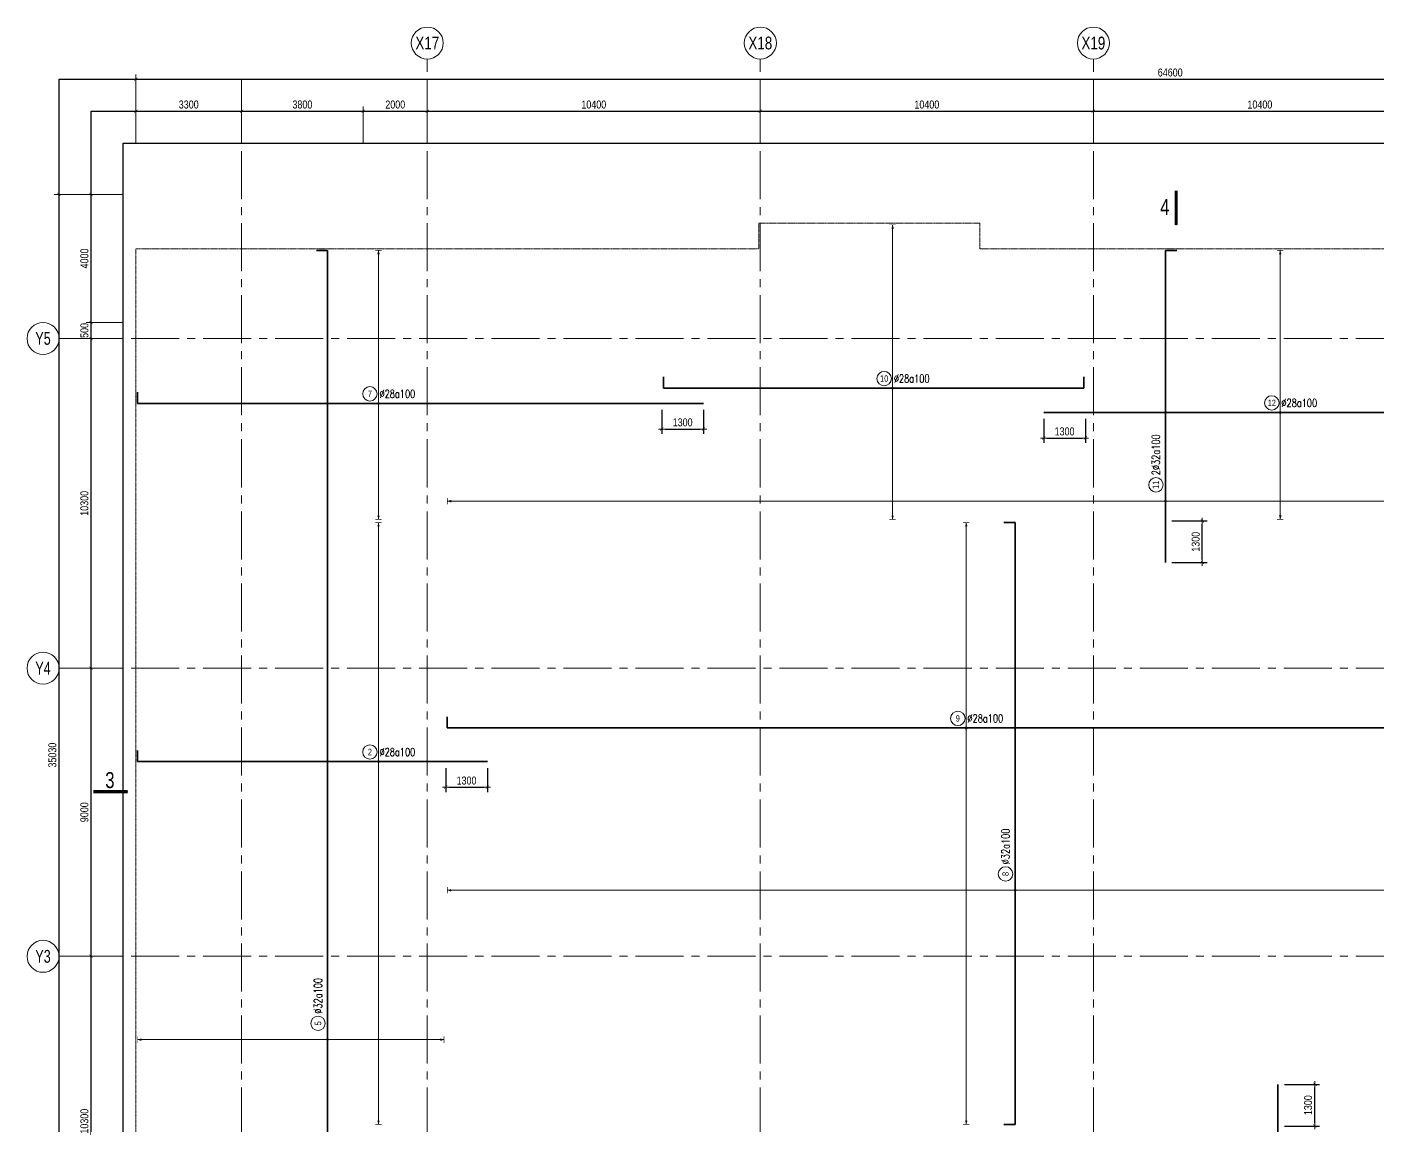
# Model space of a CAD drawing. Header units: millimetres. Extents: x -134772 to 596971, y -129535 to 35703.
# Drawn here: x 251713 to 293901, y -22626 to 11704 of the extents above; entities that cross this region are included whole.
import ezdxf
from ezdxf.enums import TextEntityAlignment as Align

# ---------------------------------------------------------------- set-up
doc = ezdxf.new("R2010")
doc.units = ezdxf.units.MM
doc.header["$MEASUREMENT"] = 0
for name, pattern in [('DASHED2', [0.375, 0.25, -0.125]), ('HIDDEN', [0.375, 0.25, -0.125]), ('POD_Grid$0$CENTER2', [1.125, 0.75, -0.125, 0.125, -0.125])]:
    doc.linetypes.add(name, pattern=pattern)
doc.layers.get('Defpoints').update_dxf_attribs({"color": 252})
for name, color, linetype, lineweight in [('NDC_S_ANNO', 7, 'Continuous', 20), ('NDC_S_CONTINUOUS', 3, 'Continuous', 20), ('NDC_S_DIM', 1, 'Continuous', 9), ('NDC_S_REBAR', 4, 'Continuous', 35), ('NDC_S_TEXT SYMBOL', 7, 'Continuous', 20), ('NDC_S_VN TEXT', 7, 'Continuous', 9), ('POD_Grid$0$NDC_S_AXIS', 5, 'POD_Grid$0$CENTER2', 13), ('POD_Grid$0$NDC_S_SYMBOL', 1, 'Continuous', 15), ('POD_Grid$0$NDC_S_TEXT SYMBOL', 7, 'Continuous', 20)]:
    doc.layers.add(name, color=color, linetype=linetype, lineweight=lineweight)
doc.styles.add('ARIAL', font='arial.ttf', dxfattribs={"width": 0.8})
doc.styles.add('NDC_ANNO', font='', dxfattribs={"width": 0.8})
doc.styles.add('NDC_ARIAL', font='arial.ttf', dxfattribs={"width": 0.8})
doc.styles.add('NDC_EN TXT', font='romans.shx', dxfattribs={"width": 0.8})
doc.styles.add('POD_Grid$0$NDC_ANNO', font='', dxfattribs={"width": 0.8})
doc.styles.get('NDC_ANNO').set_extended_font_data('Dotum')
doc.styles.get('POD_Grid$0$NDC_ANNO').set_extended_font_data('Dotum')
doc.dimstyles.new('NDC_1-100', dxfattribs={"dimscale": 100, "dimtxt": 2.5, "dimasz": 1, "dimexe": 1.5, "dimexo": 0, "dimgap": 0.8, "dimtad": 1, "dimdec": 0, "dimdsep": 46, "dimtxsty": 'NDC_ARIAL', "dimblk": 'DIMMARK', "dimcen": 49999.938995, "dimdle": 1.5, "dimclrd": 1, "dimclre": 1, "dimclrt": 3, "dimadec": 0, "dimazin": 0, "dimtfac": 1, "dimtdec": 0, "dimtix": 1, "dimtmove": 2, "dimatfit": 3, "dimfxl": 1, "dimarcsym": 0})

# ---------------------------------------------------------------- blocks, each defined once
blk = doc.blocks.new('*U51')
at = {"layer": 'POD_Grid$0$NDC_S_SYMBOL'}
blk.add_line((0, 5), (0, 9), dxfattribs=at)
blk.add_circle((0, 0), 5, dxfattribs=at)
at = {"layer": 'POD_Grid$0$NDC_S_TEXT SYMBOL', "color": 7, "style": 'POD_Grid$0$NDC_ANNO', "width": 0.8}
blk.add_attdef('GRID', text='', height=4, dxfattribs=at).set_placement((0, 0), align=Align.MIDDLE)
blk = doc.blocks.new('*U52')
at = {"layer": 'POD_Grid$0$NDC_S_SYMBOL'}
blk.add_line((5, 0), (9, 0), dxfattribs=at)
blk.add_circle((0, 0), 5, dxfattribs=at)
at = {"layer": 'POD_Grid$0$NDC_S_TEXT SYMBOL', "color": 7, "style": 'POD_Grid$0$NDC_ANNO', "width": 0.8}
blk.add_attdef('GRID', text='', height=4, rotation=270, dxfattribs=at).set_placement((0, 0), align=Align.MIDDLE)
blk = doc.blocks.new('DIMMARK')
at = {"layer": 'NDC_S_DIM', "color": 1}
blk.add_line((-1.5, 0), (1, 0), dxfattribs=at)
at = {"layer": 'NDC_S_DIM', "color": 2, "const_width": 0.15}
blk.add_lwpolyline([(-0.5, -0.5), (0.5, 0.5)], dxfattribs=at)
blk = doc.blocks.new('*D558')
at = {"layer": 'Defpoints', "color": 0, "transparency": 16777216}
for p in [(3300, 37630), (0, 36630), (3300, 36630)]:
    blk.add_point(p, dxfattribs=at)
at = {"layer": 'NDC_S_DIM', "color": 1, "lineweight": -2, "transparency": 16777216}
for p, q in [((0, 36630), (0, 37780)), ((100, 37630), (3200, 37630)), ((3300, 36630), (3300, 37780))]:
    blk.add_line(p, q, dxfattribs=at)
at = {"layer": 'NDC_S_DIM', "color": 1, "lineweight": -2, "transparency": 16777216, "xscale": 100, "yscale": 100, "zscale": 100, "rotation": 180}
blk.add_blockref('DIMMARK', (0, 37630), dxfattribs=at)
at = {"layer": 'NDC_S_DIM', "color": 1, "lineweight": -2, "transparency": 16777216, "xscale": 100, "yscale": 100, "zscale": 100}
blk.add_blockref('DIMMARK', (3300, 37630), dxfattribs=at)
at = {"layer": 'NDC_S_DIM', "color": 3, "transparency": 16777216, "insert": (1650, 37837), "char_height": 250, "attachment_point": 5, "style": 'NDC_ARIAL'}
blk.add_mtext('3300', dxfattribs=at)
blk = doc.blocks.new('*D559')
at = {"layer": 'Defpoints', "color": 0, "transparency": 16777216}
for p in [(7100, 37630), (3300, 36630), (7100, 36630)]:
    blk.add_point(p, dxfattribs=at)
at = {"layer": 'NDC_S_DIM', "color": 1, "lineweight": -2, "transparency": 16777216}
for p, q in [((3300, 36630), (3300, 37780)), ((3400, 37630), (7000, 37630)), ((7100, 36630), (7100, 37780))]:
    blk.add_line(p, q, dxfattribs=at)
at = {"layer": 'NDC_S_DIM', "color": 1, "lineweight": -2, "transparency": 16777216, "xscale": 100, "yscale": 100, "zscale": 100, "rotation": 180}
blk.add_blockref('DIMMARK', (3300, 37630), dxfattribs=at)
at = {"layer": 'NDC_S_DIM', "color": 1, "lineweight": -2, "transparency": 16777216, "xscale": 100, "yscale": 100, "zscale": 100}
blk.add_blockref('DIMMARK', (7100, 37630), dxfattribs=at)
at = {"layer": 'NDC_S_DIM', "color": 3, "transparency": 16777216, "insert": (5200, 37837), "char_height": 250, "attachment_point": 5, "style": 'NDC_ARIAL'}
blk.add_mtext('3800', dxfattribs=at)
blk = doc.blocks.new('*D560')
at = {"layer": 'Defpoints', "color": 0, "transparency": 16777216}
for p in [(19500, 37630), (9100, 36630), (19500, 36630)]:
    blk.add_point(p, dxfattribs=at)
at = {"layer": 'NDC_S_DIM', "color": 1, "lineweight": -2, "transparency": 16777216}
for p, q in [((9100, 36630), (9100, 37780)), ((9200, 37630), (19400, 37630)), ((19500, 36630), (19500, 37780))]:
    blk.add_line(p, q, dxfattribs=at)
at = {"layer": 'NDC_S_DIM', "color": 1, "lineweight": -2, "transparency": 16777216, "xscale": 100, "yscale": 100, "zscale": 100, "rotation": 180}
blk.add_blockref('DIMMARK', (9100, 37630), dxfattribs=at)
at = {"layer": 'NDC_S_DIM', "color": 1, "lineweight": -2, "transparency": 16777216, "xscale": 100, "yscale": 100, "zscale": 100}
blk.add_blockref('DIMMARK', (19500, 37630), dxfattribs=at)
at = {"layer": 'NDC_S_DIM', "color": 3, "transparency": 16777216, "insert": (14300, 37837), "char_height": 250, "attachment_point": 5, "style": 'NDC_ARIAL'}
blk.add_mtext('10400', dxfattribs=at)
blk = doc.blocks.new('*D561')
at = {"layer": 'Defpoints', "color": 0, "transparency": 16777216}
for p in [(29900, 37630), (19500, 36630), (29900, 36630)]:
    blk.add_point(p, dxfattribs=at)
at = {"layer": 'NDC_S_DIM', "color": 1, "lineweight": -2, "transparency": 16777216}
for p, q in [((19500, 36630), (19500, 37780)), ((19600, 37630), (29800, 37630)), ((29900, 36630), (29900, 37780))]:
    blk.add_line(p, q, dxfattribs=at)
at = {"layer": 'NDC_S_DIM', "color": 1, "lineweight": -2, "transparency": 16777216, "xscale": 100, "yscale": 100, "zscale": 100, "rotation": 180}
blk.add_blockref('DIMMARK', (19500, 37630), dxfattribs=at)
at = {"layer": 'NDC_S_DIM', "color": 1, "lineweight": -2, "transparency": 16777216, "xscale": 100, "yscale": 100, "zscale": 100}
blk.add_blockref('DIMMARK', (29900, 37630), dxfattribs=at)
at = {"layer": 'NDC_S_DIM', "color": 3, "transparency": 16777216, "insert": (24700, 37837), "char_height": 250, "attachment_point": 5, "style": 'NDC_ARIAL'}
blk.add_mtext('10400', dxfattribs=at)
blk = doc.blocks.new('*D562')
at = {"layer": 'Defpoints', "color": 0, "transparency": 16777216}
for p in [(40300, 37630), (29900, 36630), (40300, 36630)]:
    blk.add_point(p, dxfattribs=at)
at = {"layer": 'NDC_S_DIM', "color": 1, "lineweight": -2, "transparency": 16777216}
for p, q in [((29900, 36630), (29900, 37780)), ((30000, 37630), (40200, 37630)), ((40300, 36630), (40300, 37780))]:
    blk.add_line(p, q, dxfattribs=at)
at = {"layer": 'NDC_S_DIM', "color": 1, "lineweight": -2, "transparency": 16777216, "xscale": 100, "yscale": 100, "zscale": 100, "rotation": 180}
blk.add_blockref('DIMMARK', (29900, 37630), dxfattribs=at)
at = {"layer": 'NDC_S_DIM', "color": 1, "lineweight": -2, "transparency": 16777216, "xscale": 100, "yscale": 100, "zscale": 100}
blk.add_blockref('DIMMARK', (40300, 37630), dxfattribs=at)
at = {"layer": 'NDC_S_DIM', "color": 3, "transparency": 16777216, "insert": (35100, 37837), "char_height": 250, "attachment_point": 5, "style": 'NDC_ARIAL'}
blk.add_mtext('10400', dxfattribs=at)
blk = doc.blocks.new('*D566')
at = {"layer": 'Defpoints', "color": 0, "transparency": 16777216}
for p in [(64600, 38630), (0, 36630), (64600, 36630)]:
    blk.add_point(p, dxfattribs=at)
at = {"layer": 'NDC_S_DIM', "color": 1, "lineweight": -2, "transparency": 16777216}
for p, q in [((0, 36630), (0, 38780)), ((100, 38630), (64500, 38630)), ((64600, 36630), (64600, 38780))]:
    blk.add_line(p, q, dxfattribs=at)
at = {"layer": 'NDC_S_DIM', "color": 1, "lineweight": -2, "transparency": 16777216, "xscale": 100, "yscale": 100, "zscale": 100, "rotation": 180}
blk.add_blockref('DIMMARK', (0, 38630), dxfattribs=at)
at = {"layer": 'NDC_S_DIM', "color": 1, "lineweight": -2, "transparency": 16777216, "xscale": 100, "yscale": 100, "zscale": 100}
blk.add_blockref('DIMMARK', (64600, 38630), dxfattribs=at)
at = {"layer": 'NDC_S_DIM', "color": 3, "transparency": 16777216, "insert": (32300, 38837), "char_height": 250, "attachment_point": 5, "style": 'NDC_ARIAL'}
blk.add_mtext('64600', dxfattribs=at)
blk = doc.blocks.new('*D567')
at = {"layer": 'Defpoints', "color": 0, "transparency": 16777216}
for p in [(9100, 37630), (7100, 36630), (9100, 36630)]:
    blk.add_point(p, dxfattribs=at)
at = {"layer": 'NDC_S_DIM', "color": 1, "lineweight": -2, "transparency": 16777216}
for p, q in [((7100, 36630), (7100, 37780)), ((7200, 37630), (9000, 37630)), ((9100, 36630), (9100, 37780))]:
    blk.add_line(p, q, dxfattribs=at)
at = {"layer": 'NDC_S_DIM', "color": 1, "lineweight": -2, "transparency": 16777216, "xscale": 100, "yscale": 100, "zscale": 100, "rotation": 180}
blk.add_blockref('DIMMARK', (7100, 37630), dxfattribs=at)
at = {"layer": 'NDC_S_DIM', "color": 1, "lineweight": -2, "transparency": 16777216, "xscale": 100, "yscale": 100, "zscale": 100}
blk.add_blockref('DIMMARK', (9100, 37630), dxfattribs=at)
at = {"layer": 'NDC_S_DIM', "color": 3, "transparency": 16777216, "insert": (8100, 37837), "char_height": 250, "attachment_point": 5, "style": 'NDC_ARIAL'}
blk.add_mtext('2000', dxfattribs=at)
blk = doc.blocks.new('*D569')
at = {"layer": 'Defpoints', "color": 0, "transparency": 16777216}
for p in [(-1400, 11230), (-400, 11230), (-400, 930)]:
    blk.add_point(p, dxfattribs=at)
at = {"layer": 'NDC_S_DIM', "color": 1, "lineweight": -2, "transparency": 16777216}
for p, q in [((-400, 11230), (-1550, 11230)), ((-1400, 1030), (-1400, 11130)), ((-400, 930), (-1550, 930))]:
    blk.add_line(p, q, dxfattribs=at)
at = {"layer": 'NDC_S_DIM', "color": 1, "lineweight": -2, "transparency": 16777216, "xscale": 100, "yscale": 100, "zscale": 100}
for p, rotation in [((-1400, 11230), 90), ((-1400, 930), 270)]:
    blk.add_blockref('DIMMARK', p, dxfattribs=dict(at, rotation=rotation))
at = {"layer": 'NDC_S_DIM', "color": 3, "transparency": 16777216, "insert": (-1608, 6080), "char_height": 250, "attachment_point": 5, "rotation": 90, "style": 'NDC_ARIAL'}
blk.add_mtext('10300', dxfattribs=at)
blk = doc.blocks.new('*D570')
at = {"layer": 'Defpoints', "color": 0, "transparency": 16777216}
for p in [(-1400, 20230), (-400, 20230), (-400, 11230)]:
    blk.add_point(p, dxfattribs=at)
at = {"layer": 'NDC_S_DIM', "color": 1, "lineweight": -2, "transparency": 16777216}
for p, q in [((-400, 20230), (-1550, 20230)), ((-1400, 11330), (-1400, 20130)), ((-400, 11230), (-1550, 11230))]:
    blk.add_line(p, q, dxfattribs=at)
at = {"layer": 'NDC_S_DIM', "color": 1, "lineweight": -2, "transparency": 16777216, "xscale": 100, "yscale": 100, "zscale": 100}
for p, rotation in [((-1400, 20230), 90), ((-1400, 11230), 270)]:
    blk.add_blockref('DIMMARK', p, dxfattribs=dict(at, rotation=rotation))
at = {"layer": 'NDC_S_DIM', "color": 3, "transparency": 16777216, "insert": (-1608, 15730), "char_height": 250, "attachment_point": 5, "rotation": 90, "style": 'NDC_ARIAL'}
blk.add_mtext('9000', dxfattribs=at)
blk = doc.blocks.new('*D571')
at = {"layer": 'Defpoints', "color": 0, "transparency": 16777216}
for p in [(-1400, 30530), (-400, 30530), (-400, 20230)]:
    blk.add_point(p, dxfattribs=at)
at = {"layer": 'NDC_S_DIM', "color": 1, "lineweight": -2, "transparency": 16777216}
for p, q in [((-400, 30530), (-1550, 30530)), ((-1400, 20330), (-1400, 30430)), ((-400, 20230), (-1550, 20230))]:
    blk.add_line(p, q, dxfattribs=at)
at = {"layer": 'NDC_S_DIM', "color": 1, "lineweight": -2, "transparency": 16777216, "xscale": 100, "yscale": 100, "zscale": 100}
for p, rotation in [((-1400, 30530), 90), ((-1400, 20230), 270)]:
    blk.add_blockref('DIMMARK', p, dxfattribs=dict(at, rotation=rotation))
at = {"layer": 'NDC_S_DIM', "color": 3, "transparency": 16777216, "insert": (-1608, 25380), "char_height": 250, "attachment_point": 5, "rotation": 90, "style": 'NDC_ARIAL'}
blk.add_mtext('10300', dxfattribs=at)
blk = doc.blocks.new('*D572')
at = {"layer": 'Defpoints', "color": 0, "transparency": 16777216}
for p in [(-1400, 31030), (-400, 31030), (-400, 30530)]:
    blk.add_point(p, dxfattribs=at)
at = {"layer": 'NDC_S_DIM', "color": 1, "lineweight": -2, "transparency": 16777216}
for p, q in [((-1400, 31130), (-1400, 31230)), ((-400, 31030), (-1550, 31030)), ((-1400, 30530), (-1400, 31030)), ((-400, 30530), (-1550, 30530)), ((-1400, 30430), (-1400, 30330))]:
    blk.add_line(p, q, dxfattribs=at)
at = {"layer": 'NDC_S_DIM', "color": 1, "lineweight": -2, "transparency": 16777216, "xscale": 100, "yscale": 100, "zscale": 100}
for p, rotation in [((-1400, 31030), 270), ((-1400, 30530), 90)]:
    blk.add_blockref('DIMMARK', p, dxfattribs=dict(at, rotation=rotation))
at = {"layer": 'NDC_S_DIM', "color": 3, "transparency": 16777216, "insert": (-1608, 30780), "char_height": 250, "attachment_point": 5, "rotation": 90, "style": 'NDC_ARIAL'}
blk.add_mtext('500', dxfattribs=at)
blk = doc.blocks.new('*D573')
at = {"layer": 'Defpoints', "color": 0, "transparency": 16777216}
for p in [(-1400, 35030), (-400, 35030), (-400, 31030)]:
    blk.add_point(p, dxfattribs=at)
at = {"layer": 'NDC_S_DIM', "color": 1, "lineweight": -2, "transparency": 16777216}
for p, q in [((-400, 35030), (-1550, 35030)), ((-1400, 31130), (-1400, 34930)), ((-400, 31030), (-1550, 31030))]:
    blk.add_line(p, q, dxfattribs=at)
at = {"layer": 'NDC_S_DIM', "color": 1, "lineweight": -2, "transparency": 16777216, "xscale": 100, "yscale": 100, "zscale": 100}
for p, rotation in [((-1400, 35030), 90), ((-1400, 31030), 270)]:
    blk.add_blockref('DIMMARK', p, dxfattribs=dict(at, rotation=rotation))
at = {"layer": 'NDC_S_DIM', "color": 3, "transparency": 16777216, "insert": (-1608, 33030), "char_height": 250, "attachment_point": 5, "rotation": 90, "style": 'NDC_ARIAL'}
blk.add_mtext('4000', dxfattribs=at)
blk = doc.blocks.new('*D574')
at = {"layer": 'Defpoints', "color": 0, "transparency": 16777216}
for p in [(-2400, 35030), (-400, 35030), (-400, 0)]:
    blk.add_point(p, dxfattribs=at)
at = {"layer": 'NDC_S_DIM', "color": 1, "lineweight": -2, "transparency": 16777216}
for p, q in [((-400, 35030), (-2550, 35030)), ((-2400, 100), (-2400, 34930)), ((-400, 0), (-2550, 0))]:
    blk.add_line(p, q, dxfattribs=at)
at = {"layer": 'NDC_S_DIM', "color": 1, "lineweight": -2, "transparency": 16777216, "xscale": 100, "yscale": 100, "zscale": 100}
for p, rotation in [((-2400, 35030), 90), ((-2400, 0), 270)]:
    blk.add_blockref('DIMMARK', p, dxfattribs=dict(at, rotation=rotation))
at = {"layer": 'NDC_S_DIM', "color": 3, "transparency": 16777216, "insert": (-2608, 17515), "char_height": 250, "attachment_point": 5, "rotation": 90, "style": 'NDC_ARIAL'}
blk.add_mtext('35030', dxfattribs=at)
blk = doc.blocks.new('*U275')
at = {"layer": 'NDC_S_ANNO', "color": 0, "linetype": 'ByBlock', "lineweight": -2}
blk.add_line((-4.36, 0), (1, 0), dxfattribs=at)
at = {"layer": 'NDC_S_ANNO', "ltscale": 0.005, "const_width": 0.5}
blk.add_lwpolyline([(1, 0), (-4.36, 0)], dxfattribs=at)
at = {"layer": 'NDC_S_TEXT SYMBOL', "linetype": 'ByBlock', "lineweight": -2, "style": 'NDC_ANNO', "width": 0.8}
blk.add_attdef('DETAIL', text='', height=2.5, dxfattribs=at).set_placement((-1.05, 1.82), align=Align.MIDDLE_RIGHT)
blk = doc.blocks.new('*U274')
at = {"layer": 'NDC_S_ANNO', "linetype": 'ByBlock', "lineweight": -2}
blk.add_line((0, 4.36), (0, -1), dxfattribs=at)
at = {"layer": 'NDC_S_ANNO', "ltscale": 0.005, "const_width": 0.5}
blk.add_lwpolyline([(0, -1), (0, 4.36)], dxfattribs=at)
at = {"layer": 'NDC_S_TEXT SYMBOL', "linetype": 'ByBlock', "lineweight": -2, "style": 'NDC_ANNO', "width": 0.8}
blk.add_attdef('DETAIL', text='', height=2.5, dxfattribs=at).set_placement((-1.05, 1.82), align=Align.MIDDLE_RIGHT)
blk = doc.blocks.new('*U999')
h = blk.add_hatch(color=6)
edge = h.paths.add_edge_path()
edge.add_arc((-2.99, 0), 0.3, 0, 360)
at = {"ltscale": 500}
for p, q in [((-109.47, 0), (-109.47, 3.5)), ((0, 0), (-109.47, 0)), ((0, 0), (243.53, 0)), ((243.53, 0), (243.53, 3.5))]:
    blk.add_line(p, q, dxfattribs=at)
at = {"layer": 'NDC_S_DIM', "color": 8}
for q in [(-2.99, 59.37), (-2.99, -36.38)]:
    blk.add_line((-2.99, 0), q, dxfattribs=at)
for points in [[(-3.99, 59.37, 0.2, 0.2, 0), (-1.99, 59.37, 0, 0, 0)], [(-3.99, -36.38, 0.2, 0.2, 0), (-1.99, -36.38, 0, 0, 0)]]:
    blk.add_lwpolyline(points, format="xyseb", dxfattribs=at)
at = {"layer": 'NDC_S_DIM'}
blk.add_circle((2.1, 3), 2.25, dxfattribs=at)
at = {"layer": 'NDC_S_DIM', "color": 6}
blk.add_circle((-2.99, 0), 0.3, dxfattribs=at)
at = {"layer": 'NDC_S_DIM', "color": 8}
for points in [[(-3.39, 58.17), (-2.99, 59.37), (-2.59, 58.17)], [(-3.39, -35.18), (-2.99, -36.38), (-2.59, -35.18)]]:
    blk.add_solid(points, dxfattribs=at)
at = {"layer": 'NDC_S_VN TEXT', "color": 3, "style": 'NDC_EN TXT', "width": 0.75}
blk.add_attdef('DKT', (5.1, 1.75), '', height=2.5, dxfattribs=at)
at = {"layer": 'NDC_S_VN TEXT', "style": 'ARIAL', "width": 0.8}
blk.add_attdef('KHT', text='', height=2, dxfattribs=at).set_placement((2.1, 3), align=Align.MIDDLE_CENTER)
blk = doc.blocks.new('*U1000')
at = {"ltscale": 500}
for p in [(0, 0), (72.32, 0)]:
    blk.add_line(p, (72.32, 0), dxfattribs=at)
at = {"layer": 'NDC_S_VN TEXT', "color": 3, "style": 'NDC_EN TXT', "width": 0.75}
blk.add_attdef('DKT', (5.1, 1.75), '', height=2.5, dxfattribs=at)
at = {"layer": 'NDC_S_VN TEXT', "style": 'ARIAL', "width": 0.8}
blk.add_attdef('KHT', text='', height=2, dxfattribs=at).set_placement((2.1, 3), align=Align.MIDDLE_CENTER)
blk = doc.blocks.new('*U1005')
h = blk.add_hatch(color=6)
edge = h.paths.add_edge_path()
edge.add_arc((-2.99, 0), 0.3, 0, 360)
at = {"ltscale": 500}
for p, q in [((0, 0), (-22.18, 0)), ((-22.18, 0), (-22.18, 0)), ((0, 0), (75.32, 0)), ((75.32, 0), (75.32, -3.5))]:
    blk.add_line(p, q, dxfattribs=at)
at = {"layer": 'NDC_S_DIM', "color": 8}
for q in [(-2.99, 224.28), (-2.99, -202.22)]:
    blk.add_line((-2.99, 0), q, dxfattribs=at)
blk.add_lwpolyline([(-3.99, 224.28, 0.2, 0.2, 0), (-1.99, 224.28, 0, 0, 0)], format="xyseb", dxfattribs=at)
at = {"layer": 'NDC_S_DIM'}
blk.add_circle((2.1, 3), 2.25, dxfattribs=at)
at = {"layer": 'NDC_S_DIM', "color": 6}
blk.add_circle((-2.99, 0), 0.3, dxfattribs=at)
at = {"layer": 'NDC_S_DIM', "color": 8}
blk.add_solid([(-3.39, 223.08), (-2.99, 224.28), (-2.59, 223.08)], dxfattribs=at)
at = {"layer": 'NDC_S_VN TEXT', "color": 3, "style": 'NDC_EN TXT', "width": 0.75}
blk.add_attdef('DKT', (5.1, 1.75), '', height=2.5, dxfattribs=at)
at = {"layer": 'NDC_S_VN TEXT', "style": 'ARIAL', "width": 0.8}
blk.add_attdef('KHT', text='', height=2, dxfattribs=at).set_placement((2.1, 3), align=Align.MIDDLE_CENTER)
blk = doc.blocks.new('*U1007')
h = blk.add_hatch(color=6)
edge = h.paths.add_edge_path()
edge.add_arc((-2.99, 0), 0.3, 0, 360)
at = {"ltscale": 500}
for p, q in [((0, 0), (-76.85, 0)), ((-76.85, 0), (-76.85, 0)), ((0, 0), (109.4, 0)), ((109.4, 0), (109.4, 0))]:
    blk.add_line(p, q, dxfattribs=at)
at = {"layer": 'NDC_S_DIM', "color": 8}
for q in [(-2.99, 50.62), (-2.99, -33.37)]:
    blk.add_line((-2.99, 0), q, dxfattribs=at)
for points in [[(-3.99, 50.62, 0.2, 0.2, 0), (-1.99, 50.62, 0, 0, 0)], [(-3.99, -33.37, 0.2, 0.2, 0), (-1.99, -33.37, 0, 0, 0)]]:
    blk.add_lwpolyline(points, format="xyseb", dxfattribs=at)
at = {"layer": 'NDC_S_DIM'}
blk.add_circle((-5.63, 3), 2.25, dxfattribs=at)
at = {"layer": 'NDC_S_DIM', "color": 6}
blk.add_circle((-2.99, 0), 0.3, dxfattribs=at)
at = {"layer": 'NDC_S_DIM', "color": 8}
for points in [[(-3.39, 49.42), (-2.99, 50.62), (-2.59, 49.42)], [(-3.39, -32.17), (-2.99, -33.37), (-2.59, -32.17)]]:
    blk.add_solid(points, dxfattribs=at)
at = {"layer": 'NDC_S_VN TEXT', "color": 3, "style": 'NDC_EN TXT', "width": 0.75}
blk.add_attdef('DKT', (-2.63, 1.75), '', height=2.5, dxfattribs=at)
at = {"layer": 'NDC_S_VN TEXT', "style": 'ARIAL', "width": 0.8}
blk.add_attdef('KHT', text='', height=2, dxfattribs=at).set_placement((-5.63, 3), align=Align.MIDDLE_CENTER)
blk = doc.blocks.new('*U1038')
h = blk.add_hatch(color=6)
edge = h.paths.add_edge_path()
edge.add_arc((-2.99, 0), 0.3, 0, 360)
at = {"ltscale": 500}
for p, q in [((-78.25, 0), (-78.25, 3.5)), ((0, 0), (-78.25, 0)), ((0, 0), (31, 0)), ((31, 0), (31, 0))]:
    blk.add_line(p, q, dxfattribs=at)
at = {"layer": 'NDC_S_DIM', "color": 8}
for q in [(-2.99, 74.68), (-2.99, -113.32)]:
    blk.add_line((-2.99, 0), q, dxfattribs=at)
for points in [[(-3.99, 74.68, 0.2, 0.2, 0), (-1.99, 74.68, 0, 0, 0)], [(-3.99, -113.32, 0.2, 0.2, 0), (-1.99, -113.32, 0, 0, 0)]]:
    blk.add_lwpolyline(points, format="xyseb", dxfattribs=at)
at = {"layer": 'NDC_S_DIM'}
blk.add_circle((-5.68, 3), 2.25, dxfattribs=at)
at = {"layer": 'NDC_S_DIM', "color": 6}
blk.add_circle((-2.99, 0), 0.3, dxfattribs=at)
at = {"layer": 'NDC_S_DIM', "color": 8}
for points in [[(-3.39, 73.48), (-2.99, 74.68), (-2.59, 73.48)], [(-3.39, -112.12), (-2.99, -113.32), (-2.59, -112.12)]]:
    blk.add_solid(points, dxfattribs=at)
at = {"layer": 'NDC_S_VN TEXT', "color": 3, "style": 'NDC_EN TXT', "width": 0.75}
blk.add_attdef('DKT', (-2.68, 1.75), '', height=2.5, dxfattribs=at)
at = {"layer": 'NDC_S_VN TEXT', "style": 'ARIAL', "width": 0.8}
blk.add_attdef('KHT', text='', height=2, dxfattribs=at).set_placement((-5.68, 3), align=Align.MIDDLE_CENTER)
blk = doc.blocks.new('*D987')
at = {"layer": 'Defpoints', "color": 0, "transparency": 16777216}
for p in [(264788, -11444), (266088, -11444), (266088, -12044)]:
    blk.add_point(p, dxfattribs=at)
at = {"layer": 'NDC_S_DIM', "color": 1, "lineweight": -2, "transparency": 16777216}
for p, q in [((264788, -11444), (264788, -12194)), ((266088, -11444), (266088, -12194)), ((264888, -12044), (265988, -12044))]:
    blk.add_line(p, q, dxfattribs=at)
at = {"layer": 'NDC_S_DIM', "color": 1, "lineweight": -2, "transparency": 16777216, "xscale": 100, "yscale": 100, "zscale": 100, "rotation": 180}
blk.add_blockref('DIMMARK', (264788, -12044), dxfattribs=at)
at = {"layer": 'NDC_S_DIM', "color": 1, "lineweight": -2, "transparency": 16777216, "xscale": 100, "yscale": 100, "zscale": 100}
blk.add_blockref('DIMMARK', (266088, -12044), dxfattribs=at)
at = {"layer": 'NDC_S_DIM', "color": 3, "transparency": 16777216, "insert": (265438, -11836), "char_height": 250, "attachment_point": 5, "style": 'NDC_ARIAL'}
blk.add_mtext('1300', dxfattribs=at)
blk = doc.blocks.new('*U1039')
h = blk.add_hatch(color=6)
edge = h.paths.add_edge_path()
edge.add_arc((-2.99, 0), 0.3, 0, 360)
at = {"ltscale": 500}
for p, q in [((-78.25, 0), (-78.25, 3.5)), ((0, 0), (-78.25, 0)), ((0, 0), (98.49, 0)), ((98.49, 0), (98.49, 0))]:
    blk.add_line(p, q, dxfattribs=at)
at = {"layer": 'NDC_S_DIM', "color": 8}
for q in [(-2.99, 47.79), (-2.99, -36.21)]:
    blk.add_line((-2.99, 0), q, dxfattribs=at)
for points in [[(-3.99, 47.79, 0.2, 0.2, 0), (-1.99, 47.79, 0, 0, 0)], [(-3.99, -36.21, 0.2, 0.2, 0), (-1.99, -36.21, 0, 0, 0)]]:
    blk.add_lwpolyline(points, format="xyseb", dxfattribs=at)
at = {"layer": 'NDC_S_DIM'}
blk.add_circle((-5.68, 3), 2.25, dxfattribs=at)
at = {"layer": 'NDC_S_DIM', "color": 6}
blk.add_circle((-2.99, 0), 0.3, dxfattribs=at)
at = {"layer": 'NDC_S_DIM', "color": 8}
for points in [[(-3.39, 46.59), (-2.99, 47.79), (-2.59, 46.59)], [(-3.39, -35.01), (-2.99, -36.21), (-2.59, -35.01)]]:
    blk.add_solid(points, dxfattribs=at)
at = {"layer": 'NDC_S_VN TEXT', "color": 3, "style": 'NDC_EN TXT', "width": 0.75}
blk.add_attdef('DKT', (-2.68, 1.75), '', height=2.5, dxfattribs=at)
at = {"layer": 'NDC_S_VN TEXT', "style": 'ARIAL', "width": 0.8}
blk.add_attdef('KHT', text='', height=2, dxfattribs=at).set_placement((-5.68, 3), align=Align.MIDDLE_CENTER)
blk = doc.blocks.new('*D1040')
at = {"layer": 'Defpoints', "color": 0, "transparency": 16777216}
for p in [(271537, -255), (272837, -255), (272837, -855)]:
    blk.add_point(p, dxfattribs=at)
at = {"layer": 'NDC_S_DIM', "color": 1, "lineweight": -2, "transparency": 16777216}
for p, q in [((271537, -255), (271537, -1005)), ((272837, -255), (272837, -1005)), ((271637, -855), (272737, -855))]:
    blk.add_line(p, q, dxfattribs=at)
at = {"layer": 'NDC_S_DIM', "color": 1, "lineweight": -2, "transparency": 16777216, "xscale": 100, "yscale": 100, "zscale": 100, "rotation": 180}
blk.add_blockref('DIMMARK', (271537, -855), dxfattribs=at)
at = {"layer": 'NDC_S_DIM', "color": 1, "lineweight": -2, "transparency": 16777216, "xscale": 100, "yscale": 100, "zscale": 100}
blk.add_blockref('DIMMARK', (272837, -855), dxfattribs=at)
at = {"layer": 'NDC_S_DIM', "color": 3, "transparency": 16777216, "insert": (272187, -647), "char_height": 250, "attachment_point": 5, "style": 'NDC_ARIAL'}
blk.add_mtext('1300', dxfattribs=at)
blk = doc.blocks.new('*U1043')
h = blk.add_hatch(color=6)
edge = h.paths.add_edge_path()
edge.add_arc((-2.99, 0), 0.3, 0, 360)
at = {"ltscale": 500}
for p, q in [((-165.05, 0), (-165.05, 3.5)), ((0, 0), (-165.05, 0)), ((0, 0), (261.45, 0))]:
    blk.add_line(p, q, dxfattribs=at)
at = {"layer": 'NDC_S_DIM', "color": 8}
for q in [(-2.99, 64.18), (-2.99, -123.82)]:
    blk.add_line((-2.99, 0), q, dxfattribs=at)
for points in [[(-3.99, 64.18, 0.2, 0.2, 0), (-1.99, 64.18, 0, 0, 0)], [(-3.99, -123.82, 0.2, 0.2, 0), (-1.99, -123.82, 0, 0, 0)]]:
    blk.add_lwpolyline(points, format="xyseb", dxfattribs=at)
at = {"layer": 'NDC_S_DIM'}
blk.add_circle((-5.63, 3), 2.25, dxfattribs=at)
at = {"layer": 'NDC_S_DIM', "color": 6}
blk.add_circle((-2.99, 0), 0.3, dxfattribs=at)
at = {"layer": 'NDC_S_DIM', "color": 8}
for points in [[(-3.39, 62.98), (-2.99, 64.18), (-2.59, 62.98)], [(-3.39, -122.62), (-2.99, -123.82), (-2.59, -122.62)]]:
    blk.add_solid(points, dxfattribs=at)
at = {"layer": 'NDC_S_VN TEXT', "color": 3, "style": 'NDC_EN TXT', "width": 0.75}
blk.add_attdef('DKT', (-2.63, 1.75), '', height=2.5, dxfattribs=at)
at = {"layer": 'NDC_S_VN TEXT', "style": 'ARIAL', "width": 0.8}
blk.add_attdef('KHT', text='', height=2, dxfattribs=at).set_placement((-5.63, 3), align=Align.MIDDLE_CENTER)
blk = doc.blocks.new('*D1044')
at = {"layer": 'Defpoints', "color": 0, "transparency": 16777216}
for p in [(283463, -538), (284763, -538), (284763, -1138)]:
    blk.add_point(p, dxfattribs=at)
at = {"layer": 'NDC_S_DIM', "color": 1, "lineweight": -2, "transparency": 16777216}
for p, q in [((283463, -538), (283463, -1288)), ((284763, -538), (284763, -1288)), ((283563, -1138), (284663, -1138))]:
    blk.add_line(p, q, dxfattribs=at)
at = {"layer": 'NDC_S_DIM', "color": 1, "lineweight": -2, "transparency": 16777216, "xscale": 100, "yscale": 100, "zscale": 100, "rotation": 180}
blk.add_blockref('DIMMARK', (283463, -1138), dxfattribs=at)
at = {"layer": 'NDC_S_DIM', "color": 1, "lineweight": -2, "transparency": 16777216, "xscale": 100, "yscale": 100, "zscale": 100}
blk.add_blockref('DIMMARK', (284763, -1138), dxfattribs=at)
at = {"layer": 'NDC_S_DIM', "color": 3, "transparency": 16777216, "insert": (284113, -930), "char_height": 250, "attachment_point": 5, "style": 'NDC_ARIAL'}
blk.add_mtext('1300', dxfattribs=at)
blk = doc.blocks.new('*U1047')
h = blk.add_hatch(color=6)
edge = h.paths.add_edge_path()
edge.add_arc((-2.99, 0), 0.3, 0, 360)
at = {"ltscale": 500}
for p, q in [((-74.56, 0), (-74.56, 3.5)), ((0, 0), (-74.56, 0)), ((0, 0), (56.7, 0)), ((56.7, 0), (56.7, 3.5))]:
    blk.add_line(p, q, dxfattribs=at)
at = {"layer": 'NDC_S_DIM', "color": 8}
for q in [(-2.99, 51.03), (-2.99, -40.97)]:
    blk.add_line((-2.99, 0), q, dxfattribs=at)
for points in [[(-3.99, 51.03, 0.2, 0.2, 0), (-1.99, 51.03, 0, 0, 0)], [(-3.99, -40.97, 0.2, 0.2, 0), (-1.99, -40.97, 0, 0, 0)]]:
    blk.add_lwpolyline(points, format="xyseb", dxfattribs=at)
at = {"layer": 'NDC_S_DIM'}
blk.add_circle((-5.63, 3), 2.25, dxfattribs=at)
at = {"layer": 'NDC_S_DIM', "color": 6}
blk.add_circle((-2.99, 0), 0.3, dxfattribs=at)
at = {"layer": 'NDC_S_DIM', "color": 8}
for points in [[(-3.39, 49.83), (-2.99, 51.03), (-2.59, 49.83)], [(-3.39, -39.77), (-2.99, -40.97), (-2.59, -39.77)]]:
    blk.add_solid(points, dxfattribs=at)
at = {"layer": 'NDC_S_VN TEXT', "color": 3, "style": 'NDC_EN TXT', "width": 0.75}
blk.add_attdef('DKT', (-2.63, 1.75), '', height=2.5, dxfattribs=at)
at = {"layer": 'NDC_S_VN TEXT', "style": 'ARIAL', "width": 0.8}
blk.add_attdef('KHT', text='', height=2, dxfattribs=at).set_placement((-5.63, 3), align=Align.MIDDLE_CENTER)
blk = doc.blocks.new('*D1048')
at = {"layer": 'Defpoints', "color": 0, "transparency": 16777216}
for p in [(290978, -21326), (291927, -21326), (290978, -22626)]:
    blk.add_point(p, dxfattribs=at)
at = {"layer": 'NDC_S_DIM', "color": 1, "lineweight": -2, "transparency": 16777216}
for p, q in [((290978, -21326), (292077, -21326)), ((291927, -22526), (291927, -21426)), ((290978, -22626), (292077, -22626))]:
    blk.add_line(p, q, dxfattribs=at)
at = {"layer": 'NDC_S_DIM', "color": 1, "lineweight": -2, "transparency": 16777216, "xscale": 100, "yscale": 100, "zscale": 100}
for p, rotation in [((291927, -21326), 90), ((291927, -22626), 270)]:
    blk.add_blockref('DIMMARK', p, dxfattribs=dict(at, rotation=rotation))
at = {"layer": 'NDC_S_DIM', "color": 3, "transparency": 16777216, "insert": (291719, -21976), "char_height": 250, "attachment_point": 5, "rotation": 90, "style": 'NDC_ARIAL'}
blk.add_mtext('1300', dxfattribs=at)
blk = doc.blocks.new('*D1049')
at = {"layer": 'Defpoints', "color": 0, "transparency": 16777216}
for p in [(287467, -3726), (288415, -3726), (287467, -5026)]:
    blk.add_point(p, dxfattribs=at)
at = {"layer": 'NDC_S_DIM', "color": 1, "lineweight": -2, "transparency": 16777216}
for p, q in [((287467, -3726), (288565, -3726)), ((288415, -4926), (288415, -3826)), ((287467, -5026), (288565, -5026))]:
    blk.add_line(p, q, dxfattribs=at)
at = {"layer": 'NDC_S_DIM', "color": 1, "lineweight": -2, "transparency": 16777216, "xscale": 100, "yscale": 100, "zscale": 100}
for p, rotation in [((288415, -3726), 90), ((288415, -5026), 270)]:
    blk.add_blockref('DIMMARK', p, dxfattribs=dict(at, rotation=rotation))
at = {"layer": 'NDC_S_DIM', "color": 3, "transparency": 16777216, "insert": (288208, -4376), "char_height": 250, "attachment_point": 5, "rotation": 90, "style": 'NDC_ARIAL'}
blk.add_mtext('1300', dxfattribs=at)
blk = doc.blocks.new('*U1050')
h = blk.add_hatch(color=6)
edge = h.paths.add_edge_path()
edge.add_arc((-2.99, 0), 0.3, 0, 360)
at = {"ltscale": 500}
for p, q in [((-76.13, 0), (-76.13, 3.5)), ((0, 0), (-76.13, 0)), ((0, 0), (111.87, 0)), ((111.87, 0), (111.87, 3.5))]:
    blk.add_line(p, q, dxfattribs=at)
at = {"layer": 'NDC_S_DIM', "color": 8}
for q in [(-2.99, 177.32), (-2.99, -249.18)]:
    blk.add_line((-2.99, 0), q, dxfattribs=at)
blk.add_lwpolyline([(-3.99, 177.32, 0.2, 0.2, 0), (-1.99, 177.32, 0, 0, 0)], format="xyseb", dxfattribs=at)
at = {"layer": 'NDC_S_DIM'}
blk.add_circle((2.1, 3), 2.25, dxfattribs=at)
at = {"layer": 'NDC_S_DIM', "color": 6}
blk.add_circle((-2.99, 0), 0.3, dxfattribs=at)
at = {"layer": 'NDC_S_DIM', "color": 8}
blk.add_solid([(-3.39, 176.12), (-2.99, 177.32), (-2.59, 176.12)], dxfattribs=at)
at = {"layer": 'NDC_S_VN TEXT', "color": 3, "style": 'NDC_EN TXT', "width": 0.75}
blk.add_attdef('DKT', (5.1, 1.75), '', height=2.5, dxfattribs=at)
at = {"layer": 'NDC_S_VN TEXT', "style": 'ARIAL', "width": 0.8}
blk.add_attdef('KHT', text='', height=2, dxfattribs=at).set_placement((2.1, 3), align=Align.MIDDLE_CENTER)
blk = doc.blocks.new('luoi truc hotel')
at = {"layer": 'Defpoints'}
for points in [[(-2400, 38629.6), (67000, 38629.6), (67000, -7549.1), (-2400, -7549.1)], [(-1400, 37629.6), (66000, 37629.6), (66000, -6549.1), (-1400, -6549.1)], [(-400, 36629.6), (65000, 36629.6), (65000, -5549.1), (-400, -5549.1)]]:
    blk.add_lwpolyline(points, close=True, dxfattribs=at)
at = {"layer": 'POD_Grid$0$NDC_S_AXIS', "ltscale": 2000}
for points in [[(3300, 38629.6), (3300, -7549.1)], [(9100, 38629.6), (9100, -7549.1)], [(19500, 38629.6), (19500, -7549.1)], [(29900, 38629.6), (29900, -7549.1)], [(-2400, 30530), (67000, 30530)], [(-2400, 20230), (67000, 20230)], [(-2400, 11230), (67000, 11230)]]:
    blk.add_lwpolyline(points, dxfattribs=at)
at = {"layer": 'POD_Grid$0$NDC_S_AXIS'}
ref = blk.add_blockref('*U51', (9100, 39759.6), dxfattribs=dict(at, xscale=-100, yscale=100, zscale=100, rotation=180))
ref.add_attrib('GRID', 'X17', dxfattribs={"layer": 'POD_Grid$0$NDC_S_TEXT SYMBOL', "color": 7, "height": 400, "style": 'POD_Grid$0$NDC_ANNO', "width": 0.8}).set_placement((9100, 39759.6), align=Align.MIDDLE)
ref = blk.add_blockref('*U51', (19500, 39759.6), dxfattribs=dict(at, xscale=-100, yscale=100, zscale=100, rotation=180))
ref.add_attrib('GRID', 'X18', dxfattribs={"layer": 'POD_Grid$0$NDC_S_TEXT SYMBOL', "color": 7, "height": 400, "style": 'POD_Grid$0$NDC_ANNO', "width": 0.8}).set_placement((19500, 39759.6), align=Align.MIDDLE)
ref = blk.add_blockref('*U51', (29900, 39759.6), dxfattribs=dict(at, xscale=-100, yscale=100, zscale=100, rotation=180))
ref.add_attrib('GRID', 'X19', dxfattribs={"layer": 'POD_Grid$0$NDC_S_TEXT SYMBOL', "color": 7, "height": 400, "style": 'POD_Grid$0$NDC_ANNO', "width": 0.8}).set_placement((29900, 39759.6), align=Align.MIDDLE)
ref = blk.add_blockref('*U52', (-2900, 30530), dxfattribs=dict(at, xscale=100, yscale=100, zscale=100))
ref.add_attrib('GRID', 'Y5', dxfattribs={"layer": 'POD_Grid$0$NDC_S_TEXT SYMBOL', "color": 7, "height": 400, "style": 'POD_Grid$0$NDC_ANNO', "width": 0.75}).set_placement((-2900, 30530), align=Align.MIDDLE)
ref = blk.add_blockref('*U52', (-2900, 20230), dxfattribs=dict(at, xscale=100, yscale=100, zscale=100))
ref.add_attrib('GRID', 'Y4', dxfattribs={"layer": 'POD_Grid$0$NDC_S_TEXT SYMBOL', "color": 7, "height": 400, "style": 'POD_Grid$0$NDC_ANNO', "width": 0.75}).set_placement((-2900, 20230), align=Align.MIDDLE)
ref = blk.add_blockref('*U52', (-2900, 11230), dxfattribs=dict(at, xscale=100, yscale=100, zscale=100))
ref.add_attrib('GRID', 'Y3', dxfattribs={"layer": 'POD_Grid$0$NDC_S_TEXT SYMBOL', "color": 7, "height": 400, "style": 'POD_Grid$0$NDC_ANNO', "width": 0.75}).set_placement((-2900, 11230), align=Align.MIDDLE)
at = {"layer": 'NDC_S_DIM'}
for base, p1, p2, picture, middle in [((64600, 38629.6), (0, 36629.6), (64600, 36629.6), '*D566', (32300, 38837.2)), ((3300, 37629.6), (0, 36629.6), (3300, 36629.6), '*D558', (1650, 37837.3)), ((7100, 37629.6), (3300, 36629.6), (7100, 36629.6), '*D559', (5200, 37837.3)), ((9100, 37629.6), (7100, 36629.6), (9100, 36629.6), '*D567', (8100, 37837.2)), ((19500, 37629.6), (9100, 36629.6), (19500, 36629.6), '*D560', (14300, 37837.2)), ((29900, 37629.6), (19500, 36629.6), (29900, 36629.6), '*D561', (24700, 37837.2)), ((40300, 37629.6), (29900, 36629.6), (40300, 36629.6), '*D562', (35100, 37837.2))]:
    dim = blk.add_linear_dim(base=base, p1=p1, p2=p2, dimstyle='NDC_1-100', dxfattribs=at)
    dim.commit()
    dim.dimension.update_dxf_attribs({"geometry": picture, "text_midpoint": middle})
for base, p1, p2, picture, middle in [((-2400, 35030.4919), (-400, 0), (-400, 35030.4919), '*D574', (-2607.7285, 17515.246)), ((-1400, 35030.5), (-400, 31030.2), (-400, 35030.5), '*D573', (-1607.6, 33030.4)), ((-1400, 31030.2), (-400, 30530), (-400, 31030.2), '*D572', (-1607.6, 30780.1)), ((-1400, 30530), (-400, 20230), (-400, 30530), '*D571', (-1607.7, 25380)), ((-1400, 20230), (-400, 11230), (-400, 20230), '*D570', (-1607.6, 15730)), ((-1400, 11230), (-400, 930), (-400, 11230), '*D569', (-1607.7, 6080))]:
    dim = blk.add_linear_dim(base=base, p1=p1, p2=p2, angle=90, dimstyle='NDC_1-100', dxfattribs=at)
    dim.commit()
    dim.dimension.update_dxf_attribs({"geometry": picture, "text_midpoint": middle})

msp = doc.modelspace()

# ---------------------------------------------------------------- linework, layer by layer
at = {"layer": 'NDC_S_CONTINUOUS', "linetype": 'HIDDEN'}
msp.add_lwpolyline([(307812.6, 4774.2), (303812.6, 4774.2), (303812.6, 4774.2), (302687.6, 4774.2), (302687.6, 5586.5), (302187.6, 5586.5), (302187.6, 4774.2), (281462.6, 4774.2), (281462.6, 5574.4), (274562.6, 5574.4), (274562.6, 4774.2), (255112.6, 4774.2), (255112.6, -30626.1), (319462.6, -30626.1), (319462.6, 4774.2), (307812.6, 4774.2), (307812.6, 4774.2)], dxfattribs=at)

# ---------------------------------------------------------------- block references
at = {"layer": 'NDC_S_DIM'}
msp.add_blockref('luoi truc hotel', (255112.6, -28555.6), dxfattribs=at)
at = {"layer": 'NDC_S_REBAR', "linetype": 'DASHED2', "xscale": 100, "yscale": 100, "zscale": 100}
for name, p, values in [('*U1047', (279043.1, 421.5), {'KHT': '10', 'DKT': '%%c28a100'}), ('*U1039', (262988, -55), {'KHT': '7', 'DKT': '%%c28a100'}), ('*U1007', (291147.9, -338.1), {'KHT': '12', 'DKT': '%%c28a100'}), ('*U1038', (262988, -11243.5), {'KHT': '2', 'DKT': '%%c28a100'}), ('*U1043', (281342.8, -10193.2), {'KHT': '9', 'DKT': '%%c28a100'})]:
    msp.add_blockref(name, p, dxfattribs=at).add_auto_attribs(values)
at = {"layer": 'NDC_S_REBAR', "linetype": 'DASHED2', "xscale": 100, "yscale": 100, "zscale": 100, "rotation": 90}
for name, p, values in [('*U999', (261099.5, -19629.1), {'KHT': '5', 'DKT': '%%c32a100'}), ('*U1005', (287266.1, -2808), {'KHT': '11', 'DKT': '2%%c32a100'}), ('*U1050', (282570, -14963), {'KHT': '8', 'DKT': '%%c32a100'})]:
    msp.add_blockref(name, p, dxfattribs=at).add_auto_attribs(values)
msp.add_blockref('*U1000', (290777.3, -28557.5), dxfattribs=at)
at = {"layer": 'NDC_S_VN TEXT', "xscale": 200, "yscale": 200, "zscale": 200}
for name, p, values in [('*U274', (287599.5, 5718.4), {'DETAIL': '4'}), ('*U275', (254656, -12184.4), {'DETAIL': '3'})]:
    msp.add_blockref(name, p, dxfattribs=at).add_auto_attribs(values)

# ---------------------------------------------------------------- dimensions: what is measured, and where the dimension line sits
at = {"layer": 'NDC_S_DIM'}
for base, p1, p2, picture, middle in [((272837.2, -855), (271537.2, -255.2), (272837.2, -255.2), '*D1040', (272187.2, -647.3)), ((284762.6, -1138.1), (283462.6, -538.3), (284762.6, -538.3), '*D1044', (284112.6, -930.4)), ((266087.6, -12043.5), (264787.6, -11443.7), (266087.6, -11443.7), '*D987', (265437.6, -11835.8))]:
    dim = msp.add_linear_dim(base=base, p1=p1, p2=p2, dimstyle='NDC_1-100', dxfattribs=at)
    dim.commit()
    dim.dimension.update_dxf_attribs({"geometry": picture, "text_midpoint": middle})
for base, p1, p2, picture, middle in [((288415.4, -3725.6), (287466.9, -5025.6), (287466.9, -3725.6), '*D1049', (288207.6, -4375.6)), ((291926.5, -21325.6), (290978, -22625.6), (290978, -21325.6), '*D1048', (291718.8, -21975.6))]:
    dim = msp.add_linear_dim(base=base, p1=p1, p2=p2, angle=90, dimstyle='NDC_1-100', dxfattribs=at)
    dim.commit()
    dim.dimension.update_dxf_attribs({"geometry": picture, "text_midpoint": middle})

doc.saveas('drawing.dxf')
